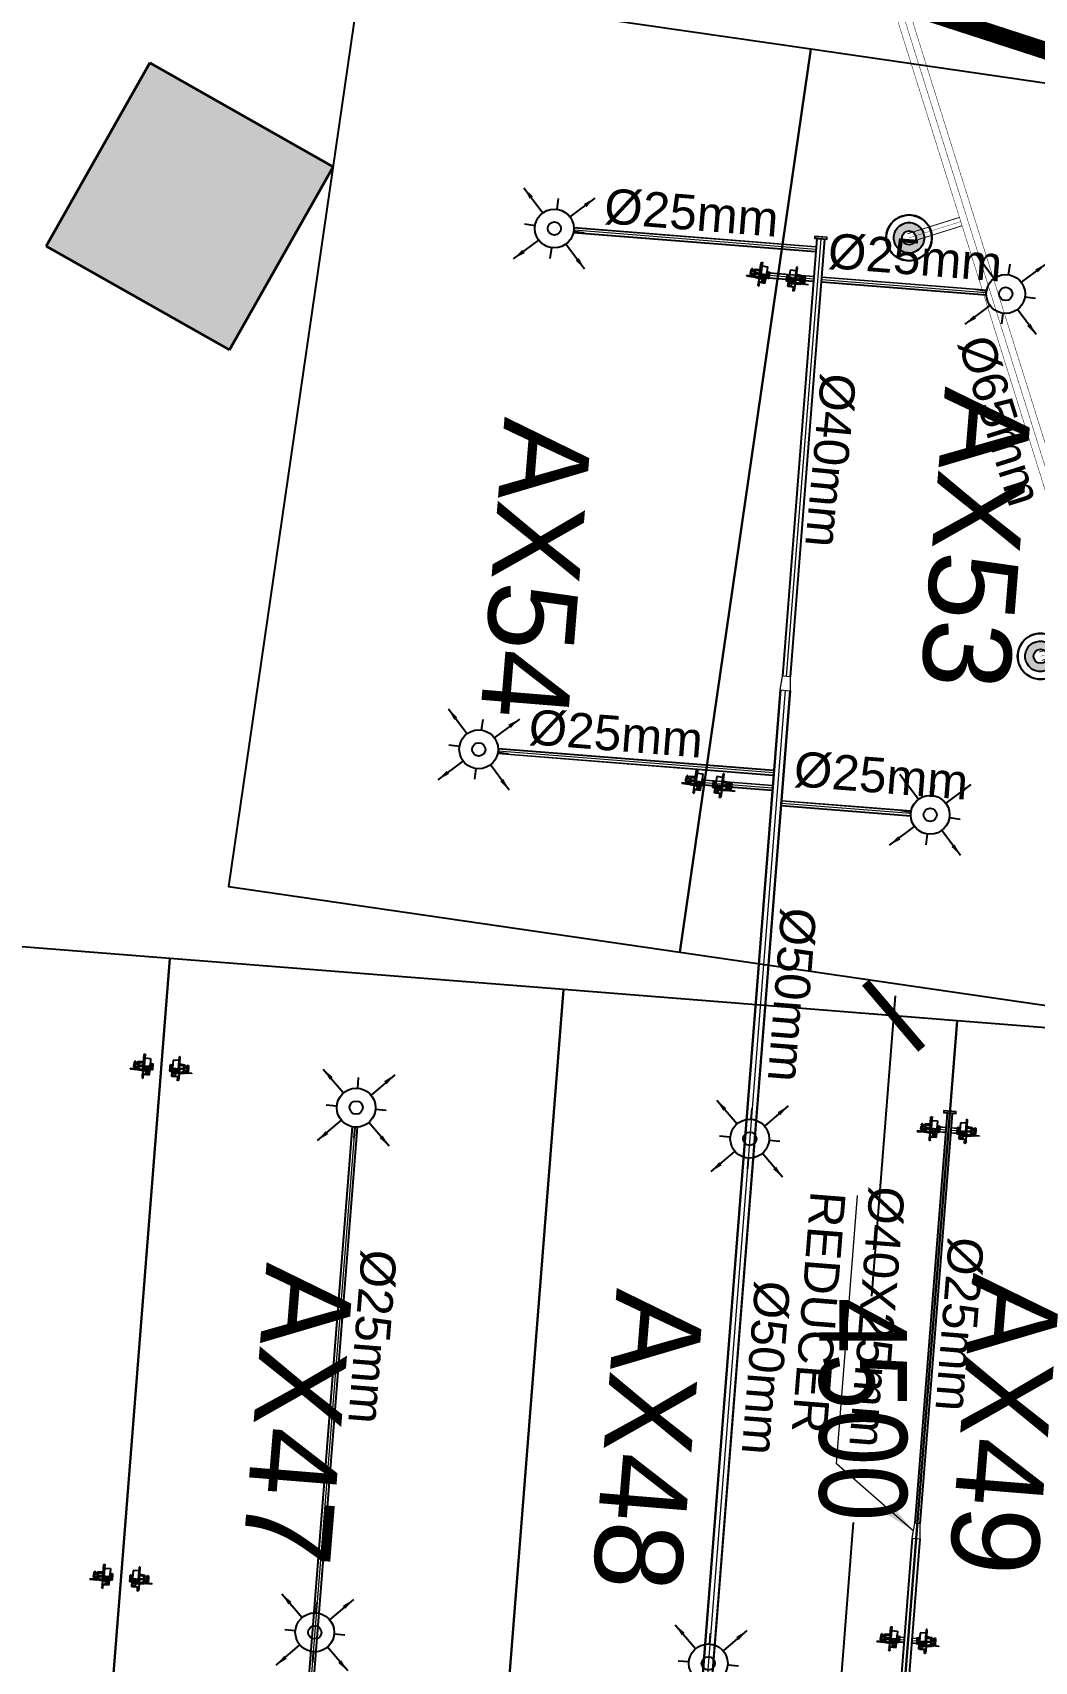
# Model space of a CAD drawing. Header units: inches. Extents: x 257070 to 799932, y -17980 to 269260.
# Drawn here: x 324354 to 330065, y 22499 to 31783 of the extents above; entities that cross this region are included whole.
import ezdxf

# ---------------------------------------------------------------- set-up
doc = ezdxf.new("R2010")
doc.units = ezdxf.units.IN
doc.header["$MEASUREMENT"] = 0
doc.header["$PDMODE"] = 99
doc.header["$PDSIZE"] = 100
for name, color, linetype in [('0-AES-F-SPRINKLER', 10, 'Continuous'), ('0-aes-ff Nozzel', 30, 'Continuous'), ('0-aes-water curtan pipe', 200, 'Continuous'), ('basement1_AP$0$A-_ROAD----_E-_-', 2, 'Continuous'), ('RETAIL', 40, 'Continuous')]:
    doc.layers.add(name, color=color, linetype=linetype)
for name, color, linetype, lineweight in [('0-AES-F-SPRINKLER PIPE', 10, 'Continuous', 15), ('0-aes-FF-Sprinkler Header', 5, 'Continuous', 0), ('07--DIM-2', 2, 'Continuous', 25), ('E--CONCRETE-4', 4, 'Continuous', 40), ('E--CONCRETE-SHADE', 253, 'Continuous', 20), ('M--TILING-2', 252, 'Continuous', 18)]:
    doc.layers.add(name, color=color, linetype=linetype, lineweight=lineweight)
doc.layers.add('C', color=7, linetype='Continuous', true_color=0xb5b5b5)
doc.layers.add('D', color=7, linetype='Continuous', true_color=0x0096c5)
doc.styles.get("Standard").update_dxf_attribs({"font": 'arial.ttf'})
doc.styles.add('TEXT style 75', font='ARIALN.TTF')
doc.dimstyles.new('75', dxfattribs={"dimscale": 1.5, "dimtxt": 200, "dimasz": 113, "dimexe": 113, "dimexo": 0, "dimgap": 25, "dimtad": 0, "dimdec": 0, "dimrnd": 5, "dimzin": 0, "dimdsep": 46, "dimtxsty": 'TEXT style 75', "dimblk": 'ARCHTICK', "dimcen": 0.09, "dimdle": 113, "dimclrd": 8, "dimclre": 8, "dimclrt": 256, "dimadec": 0, "dimazin": 0, "dimtfac": 1, "dimtdec": 0, "dimtofl": 0, "dimtmove": 1, "dimatfit": 3, "dimldrblk": 'OPEN90', "dimfxl": 0, "dimtolj": 1, "dimtzin": 0, "dimarcsym": 0})
doc.dimstyles.new('ISO-25', dxfattribs={"dimtxt": 2.5, "dimasz": 2.5, "dimexe": 1.25, "dimexo": 0.625, "dimtad": 1, "dimtxsty": 'Standard', "dimcen": 2.5, "dimadec": 0, "dimazin": 0, "dimtfac": 1, "dimtmove": 0, "dimatfit": 3, "dimfxl": 1, "dimarcsym": 0})
doc.dimstyles.new('PLUMBING', dxfattribs={"dimscale": 100, "dimtxt": 1.8, "dimasz": 1.6, "dimexe": 1, "dimexo": 1, "dimgap": 0.5, "dimtad": 2, "dimdec": 0, "dimzin": 0, "dimdsep": 46, "dimtxsty": 'Standard', "dimcen": 1, "dimdle": 1, "dimclrd": 7, "dimclre": 7, "dimclrt": 256, "dimadec": 0, "dimazin": 0, "dimtfac": 1, "dimtdec": 0, "dimtmove": 2, "dimatfit": 3, "dimfxl": 1, "dimtolj": 1, "dimtzin": 0, "dimlwd": -1, "dimlwe": -1, "dimarcsym": 0})

# ---------------------------------------------------------------- blocks, each defined once
blk = doc.blocks.new('axa parking')
at = {"layer": 'RETAIL', "color": 8}
blk.add_lwpolyline([(-98837, 1157626.5), (-96237, 1157626.5), (-96237, 1162826.5), (-98837, 1162826.5)], close=True, dxfattribs=at)
blk = doc.blocks.new('_ArchTick')
at = {"color": 0, "linetype": 'ByBlock', "const_width": 0.15}
blk.add_lwpolyline([(-0.5, -0.5), (0.5, 0.5)], dxfattribs=at)
blk = doc.blocks.new('*D356')
at = {"layer": '07--DIM-2', "color": 251, "lineweight": -2, "ltscale": 1000, "transparency": 16777216}
for p, q in [((329271.3, 26292), (329136.1, 24581.1)), ((329623.6, 26150.8), (329149.7, 26188.3)), ((328899.2, 21580.7), (329034.3, 23291.6)), ((329269.3, 21664.8), (328795.4, 21702.2))]:
    blk.add_line(p, q, dxfattribs=at)
at = {"layer": 'DEFPOINTS', "color": 0, "ltscale": 1000, "transparency": 16777216}
for p in [(329623.6, 26150.8, 0), (328908.1, 21693.3), (329269.3, 21664.8)]:
    blk.add_point(p, dxfattribs=at)
at = {"layer": '07--DIM-2', "color": 251, "lineweight": -2, "ltscale": 1000, "transparency": 16777216, "xscale": 350, "yscale": 350, "zscale": 350}
for p, rotation in [((329262.4, 26179.4), 85.48454512631999), ((328908.1, 21693.3), 265.48454512632)]:
    blk.add_blockref('_ArchTick', p, dxfattribs=dict(at, rotation=rotation))
at = {"layer": '07--DIM-2', "ltscale": 1000, "transparency": 16777216, "insert": (329085.2, 23936.3), "char_height": 500, "attachment_point": 5, "rotation": 270, "style": 'TEXT style 75'}
blk.add_mtext('\\A1;4500', dxfattribs=at)
blk = doc.blocks.new('_Open90')
at = {"color": 0, "linetype": 'ByBlock', "lineweight": -2}
for p, q in [((-0.5, 0.5), (0, 0)), ((0, 0), (-1, 0)), ((0, 0), (-0.5, -0.5))]:
    blk.add_line(p, q, dxfattribs=at)
blk = doc.blocks.new('A$C3CA070F1')
at = {"layer": '0-AES-F-SPRINKLER'}
h = blk.add_hatch(dxfattribs=at)
h.set_pattern_fill('ANSI31', color=3, scale=0.196883, angle=-34.23352, style=0)
h.set_pattern_definition([(100.766483, (49937.1607, 174049.7081), (1.474466316, 0.280375668), [])])
edge = h.paths.add_edge_path()
edge.add_line((-1.4, 85), (-1.4, 83.7))
edge.add_line((-1.4, 83.7), (-6.5, 83.9))
edge.add_ellipse((-6.5, 82.5), major_axis=(-1.42, -0.27), ratio=1, start_angle=257, end_angle=315)
edge.add_line((-7.7, 83.3), (-15.3, 72.1))
edge.add_ellipse((-11.7, 69.7), major_axis=(-4.25, -0.81), ratio=1, start_angle=-45, end_angle=45)
edge.add_line((-14.2, 66.1), (13.8, 47.1))
edge.add_line((13.8, 47.1), (13, 46))
edge.add_line((13, 46), (-14.9, 65))
edge.add_ellipse((-11.7, 69.7), major_axis=(-5.52, -1.05), ratio=1, start_angle=-45, end_angle=45, ccw=False)
edge.add_line((-16.4, 72.8), (-8.8, 84))
edge.add_ellipse((-6.5, 82.5), major_axis=(-2.69, -0.51), ratio=1, start_angle=257, end_angle=315, ccw=False)
edge.add_line((-6.4, 85.2), (-1.4, 85))
h = blk.add_hatch(dxfattribs=at)
h.set_pattern_fill('ANSI31', color=3, scale=0.196883, angle=-124.23352, style=0)
h.set_pattern_definition([(190.766483, (49937.1607, 174049.7081), (-0.280375668, 1.474466316), [])])
edge = h.paths.add_edge_path()
edge.add_line((-1.5, 53.6), (7.4, 47.6))
edge.add_line((7.4, 47.6), (8.4, 49.1))
edge.add_line((8.4, 49.1), (-0.4, 55.2))
edge.add_ellipse((-2.5, 52.1), major_axis=(-0.69, 3.63), ratio=1, start_angle=315, end_angle=405)
edge.add_line((-5.5, 54.2), (-14.4, 41.2))
edge.add_ellipse((-11.4, 39.1), major_axis=(-0.69, 3.63), ratio=1, start_angle=45, end_angle=135)
edge.add_line((-13.4, 36), (-9.3, 33.2))
edge.add_ellipse((-10.1, 32), major_axis=(-0.27, 1.42), ratio=1, start_angle=225, end_angle=315, ccw=False)
edge.add_line((-8.9, 31.2), (-9.6, 30.3))
edge.add_line((-9.6, 30.3), (-8, 29.2))
edge.add_line((-8, 29.2), (-7.4, 30.1))
edge.add_ellipse((-10.1, 32), major_axis=(-3.3, -0.63), ratio=1, start_angle=135, end_angle=225)
edge.add_line((-8.2, 34.8), (-12.4, 37.6))
edge.add_ellipse((-11.4, 39.1), major_axis=(-1.75, -0.33), ratio=1, start_angle=-45, end_angle=45, ccw=False)
edge.add_line((-12.8, 40.1), (-4, 53.1))
edge.add_ellipse((-2.5, 52.1), major_axis=(-1.75, -0.33), ratio=1, start_angle=225, end_angle=315, ccw=False)
at = {"layer": '0-AES-F-SPRINKLER', "color": 3}
for p, q in [((-98.2, 38.1), (-98.1, 38.2)), ((-98.2, 38), (-98.2, 38.1)), ((-98.2, 37.9), (-98.2, 38)), ((-98.2, 37.8), (-98.2, 37.9)), ((-98.2, 37.7), (-98.2, 37.8)), ((-98.2, 37.6), (-98.2, 37.7)), ((-98.2, 37.5), (-98.2, 37.6)), ((-98.2, 37.6), (-98.2, 37.6)), ((-98.2, 37.4), (-98.2, 37.5)), ((-98.2, 37.3), (-98.2, 37.4)), ((-98.2, 37.4), (-98.2, 37.4)), ((-98.1, 37.2), (-98.2, 37.3)), ((-98.1, 38.7), (-97.4, 43.4)), ((-98.1, 38.6), (-98.1, 38.7)), ((-98.1, 38.5), (-98.1, 38.6)), ((-98.1, 38.4), (-98.1, 38.5)), ((-98.1, 38.3), (-98.1, 38.4)), ((-98.1, 38.2), (-98.1, 38.3)), ((-98.1, 37.1), (-98.1, 37.2)), ((-98.1, 37.2), (-98.1, 37.2)), ((-98.1, 37), (-98.1, 37.1)), ((-98.1, 37.1), (-98.1, 37.1)), ((-98, 36.9), (-98.1, 37)), ((-98.1, 37), (-98.1, 37)), ((-98.1, 37), (-98.1, 37)), ((-97.9, 36.8), (-98, 36.9)), ((-98, 36.9), (-98, 36.9)), ((-98, 36.9), (-98, 36.9)), ((-98, 36.9), (-98, 36.9)), ((-98, 36.9), (-98, 36.9)), ((-97.8, 36.9), (-97.9, 36.9)), ((-97.9, 36.9), (-97.9, 36.9)), ((-97.9, 36.9), (-97.9, 36.8)), ((-95.6, 36.5), (-97.9, 36.8)), ((-97.9, 36.8), (-97.9, 36.8)), ((-97.7, 36.9), (-97.8, 36.9)), ((-97.8, 36.9), (-97.8, 36.9)), ((-97.8, 36.9), (-97.8, 36.9)), ((-97.6, 37), (-97.7, 37)), ((-97.7, 37), (-97.7, 37)), ((-97.7, 37), (-97.7, 36.9)), ((-97.5, 37.2), (-97.6, 37.1)), ((-97.6, 37.1), (-97.6, 37.1)), ((-97.6, 37.1), (-97.6, 37)), ((-97.4, 37.3), (-97.5, 37.3)), ((-97.5, 37.3), (-97.5, 37.2)), ((-97.3, 37.5), (-97.4, 37.5)), ((-97.4, 37.5), (-97.4, 37.4)), ((-97.4, 37.4), (-97.4, 37.3)), ((-97.2, 37.7), (-97.3, 37.6)), ((-97.3, 37.6), (-97.3, 37.5)), ((-97.1, 37.9), (-97.2, 37.9)), ((-97.2, 37.9), (-97.2, 37.8)), ((-97.2, 37.8), (-97.2, 37.7)), ((-97, 38.1), (-97.1, 38)), ((-97.1, 38), (-97.1, 37.9)), ((-97, 44.5), (-78.9, 71.2)), ((-96.9, 38.5), (-97, 38.3)), ((-97, 38.3), (-97, 38.2)), ((-97, 38.2), (-97, 38.1)), ((-96.8, 38.8), (-96.9, 38.7)), ((-96.9, 38.7), (-96.9, 38.6)), ((-96.9, 38.6), (-96.9, 38.5)), ((-96.7, 39), (-96.8, 38.9)), ((-96.8, 38.9), (-96.8, 38.8)), ((-96.6, 39.4), (-96.7, 39.3)), ((-96.7, 39.3), (-96.7, 39.1)), ((-96.7, 39.1), (-96.7, 39)), ((-96.5, 39.8), (-96.6, 39.6)), ((-96.6, 39.6), (-96.6, 39.5)), ((-96.6, 39.5), (-96.6, 39.4)), ((-96.4, 40.1), (-96.5, 40)), ((-96.5, 40), (-96.5, 39.9)), ((-96.5, 39.9), (-96.5, 39.8)), ((-96.3, 40.5), (-96.4, 40.4)), ((-96.4, 40.4), (-96.4, 40.3)), ((-96.4, 40.3), (-96.4, 40.1)), ((-96.2, 41), (-96.3, 40.9)), ((-96.3, 40.9), (-96.3, 40.8)), ((-96.3, 40.8), (-96.3, 40.6)), ((-96.3, 40.6), (-96.3, 40.5)), ((-96.1, 41.5), (-96.2, 41.4)), ((-96.2, 41.4), (-96.2, 41.3)), ((-96.2, 41.3), (-96.2, 41.1)), ((-96.2, 41.1), (-96.2, 41)), ((-95.5, 46.3), (-96.1, 41.7)), ((-96.1, 41.7), (-96.1, 41.6)), ((-96.1, 41.6), (-96.1, 41.5)), ((-95.5, 36.5), (-95.6, 36.5)), ((-95.6, 36.5), (-95.6, 36.5)), ((-95.6, 36.5), (-95.6, 36.5)), ((-95.4, 36.6), (-95.5, 36.6)), ((-95.5, 36.6), (-95.5, 36.6)), ((-95.5, 36.6), (-95.5, 36.5)), ((-95.3, 36.7), (-95.4, 36.6)), ((-95.4, 36.6), (-95.4, 36.6)), ((-95.4, 36.6), (-95.4, 36.6)), ((-95.2, 36.8), (-95.3, 36.8)), ((-95.3, 36.8), (-95.3, 36.7)), ((-95.3, 36.7), (-95.3, 36.7)), ((-95.1, 37), (-95.2, 36.9)), ((-95.2, 36.9), (-95.2, 36.9)), ((-95.2, 36.9), (-95.2, 36.8)), ((-95, 37.1), (-95.1, 37.1)), ((-95.1, 37.1), (-95.1, 37)), ((-94.9, 37.4), (-95, 37.3)), ((-95, 37.3), (-95, 37.2)), ((-95, 37.2), (-95, 37.1)), ((-94.8, 37.5), (-94.9, 37.4)), ((-94.9, 37.4), (-94.9, 37.4)), ((-94.7, 37.8), (-94.8, 37.7)), ((-94.8, 37.7), (-94.8, 37.6)), ((-94.8, 37.6), (-94.8, 37.5)), ((-94.6, 38), (-94.7, 37.9)), ((-94.7, 37.9), (-94.7, 37.8)), ((-94.5, 38.4), (-94.6, 38.2)), ((-94.6, 38.2), (-94.6, 38.1)), ((-94.6, 38.1), (-94.6, 38)), ((-94.4, 38.7), (-94.5, 38.6)), ((-94.5, 38.6), (-94.5, 38.5)), ((-94.5, 38.5), (-94.5, 38.4)), ((-93.8, 43.4), (-94.4, 47.9)), ((-94.3, 38.9), (-94.4, 38.8)), ((-94.4, 38.8), (-94.4, 38.7)), ((-94.2, 39.3), (-94.3, 39.2)), ((-94.3, 39.2), (-94.3, 39.1)), ((-94.3, 39.1), (-94.3, 38.9)), ((-94.1, 39.7), (-94.2, 39.6)), ((-94.2, 39.6), (-94.2, 39.4)), ((-94.2, 39.4), (-94.2, 39.3)), ((-94, 40.1), (-94.1, 39.9)), ((-94.1, 39.9), (-94.1, 39.8)), ((-94.1, 39.8), (-94.1, 39.7)), ((-94, 87.9), (-92.6, 89.9)), ((-71.7, 72.7), (-94, 87.9)), ((-93.9, 40.6), (-94, 40.4)), ((-94, 40.4), (-94, 40.3)), ((-94, 40.3), (-94, 40.2)), ((-94, 40.2), (-94, 40.1)), ((-93.8, 41.1), (-93.9, 40.9)), ((-93.9, 40.9), (-93.9, 40.8)), ((-93.9, 40.8), (-93.9, 40.7)), ((-93.9, 40.7), (-93.9, 40.6)), ((-93.8, 43.3), (-93.8, 43.4)), ((-93.8, 43.2), (-93.8, 43.3)), ((-93.7, 43.1), (-93.8, 43.2)), ((-93.8, 43.2), (-93.8, 43.2)), ((-93.6, 42.7), (-93.8, 41.4)), ((-93.8, 41.4), (-93.8, 41.3)), ((-93.8, 41.3), (-93.8, 41.2)), ((-93.8, 41.2), (-93.8, 41.1)), ((-93.7, 43), (-93.7, 43.1)), ((-93.7, 42.9), (-93.7, 43)), ((-93.7, 42.8), (-93.7, 42.9)), ((-93.7, 42.9), (-93.7, 42.9)), ((-93.6, 42.8), (-93.7, 42.8)), ((-93.6, 42.7), (-93.6, 42.8)), ((-93.6, 42.6), (-93.6, 42.7)), ((-93.6, 42.7), (-93.6, 42.7)), ((-93.6, 42.7), (-93.6, 42.7)), ((-93.5, 42.6), (-93.6, 42.6)), ((-93.5, 42.5), (-93.5, 42.6)), ((-93.5, 42.6), (-93.5, 42.6)), ((-93.5, 42.6), (-93.5, 42.6)), ((-93.4, 42.5), (-93.5, 42.5)), ((-91.1, 42.1), (-93.4, 42.5)), ((-93.4, 42.5), (-93.4, 42.5)), ((-93.3, 42.5), (-93.4, 42.5)), ((-93.4, 42.5), (-93.4, 42.5)), ((-92.9, 46.5), (-93.3, 49.4)), ((-93.2, 42.5), (-93.3, 42.5)), ((-93.3, 42.5), (-93.3, 42.5)), ((-93.3, 42.5), (-93.3, 42.5)), ((-93.1, 42.6), (-93.2, 42.6)), ((-93.2, 42.6), (-93.2, 42.6)), ((-93.2, 42.6), (-93.2, 42.5)), ((-93, 42.7), (-93.1, 42.7)), ((-93.1, 42.7), (-93.1, 42.6)), ((-93.1, 42.6), (-93.1, 42.6)), ((-92.9, 42.8), (-93, 42.8)), ((-93, 42.8), (-93, 42.7)), ((-92.9, 46.4), (-92.9, 46.5)), ((-92.9, 46.3), (-92.9, 46.4)), ((-92.9, 46.4), (-92.9, 46.4)), ((-92.9, 46.2), (-92.9, 46.3)), ((-92.9, 46.3), (-92.9, 46.3)), ((-92.8, 46.2), (-92.9, 46.2)), ((-92.8, 43), (-92.9, 42.9)), ((-92.9, 42.9), (-92.9, 42.9)), ((-92.9, 42.9), (-92.9, 42.8)), ((-92.8, 46.1), (-92.8, 46.2)), ((-92.8, 46.2), (-92.8, 46.2)), ((-92.7, 46.1), (-92.8, 46.1)), ((-92.8, 46.1), (-92.8, 46.1)), ((-92.8, 46.1), (-92.8, 46.1)), ((-92.8, 46.1), (-92.8, 46.1)), ((-92.7, 43.1), (-92.8, 43.1)), ((-92.8, 43.1), (-92.8, 43)), ((-90.6, 47), (-92.7, 43.2)), ((-92.6, 46.1), (-92.7, 46.1)), ((-92.7, 46.1), (-92.7, 46.1)), ((-92.7, 46.1), (-92.7, 46.1)), ((-92.7, 46.1), (-92.7, 46.1)), ((-92.7, 43.2), (-92.7, 43.1)), ((-92.6, 89.9), (-59.3, 67.2)), ((-92.5, 46.1), (-92.6, 46.1)), ((-92.6, 46.1), (-92.6, 46.1)), ((-92.6, 46.1), (-92.6, 46.1)), ((-92.6, 46.1), (-92.6, 46.1)), ((-92.4, 46.3), (-92.5, 46.2)), ((-92.5, 46.2), (-92.5, 46.2)), ((-92.5, 46.2), (-92.5, 46.1)), ((-92.3, 46.4), (-92.4, 46.4)), ((-92.4, 46.4), (-92.4, 46.3)), ((-92.4, 46.3), (-92.4, 46.3)), ((-90.3, 50.1), (-92.3, 46.4)), ((-84.5, 65.7), (-92.1, 54.5)), ((-91, 42.1), (-91.1, 42.1)), ((-91.1, 42.1), (-91.1, 42.1)), ((-90.9, 42.1), (-91, 42.1)), ((-91, 42.1), (-91, 42.1)), ((-91, 42.1), (-91, 42.1)), ((-90.8, 42.1), (-90.9, 42.1)), ((-90.9, 42.1), (-90.9, 42.1)), ((-90.7, 42.2), (-90.8, 42.2)), ((-90.8, 42.2), (-90.8, 42.2)), ((-90.8, 42.2), (-90.8, 42.1)), ((-90.6, 42.4), (-90.7, 42.3)), ((-90.7, 42.3), (-90.7, 42.3)), ((-90.7, 42.3), (-90.7, 42.2)), ((-90.4, 46.9), (-90.6, 47)), ((-90.5, 42.5), (-90.6, 42.4)), ((-90.6, 42.4), (-90.6, 42.4)), ((-90.4, 42.7), (-90.5, 42.6)), ((-90.5, 42.6), (-90.5, 42.6)), ((-90.5, 42.6), (-90.5, 42.5)), ((-90.4, 46.9), (-88.3, 46.5)), ((-88.3, 46.5), (-90.4, 42.8)), ((-90.4, 42.8), (-90.4, 42.7)), ((-90.3, 50.2), (-90.3, 50.2)), ((-89.4, 54.1), (-90.1, 50.9)), ((-87.9, 57.4), (-89.5, 49.2)), ((-89.4, 55.1), (-89.4, 55.1)), ((-88.1, 46.5), (-88.3, 46.5)), ((-87.2, 59), (-87.3, 58.9)), ((-87.2, 59), (-86.9, 59.4)), ((-85.5, 57), (-87.2, 48.7)), ((-87.1, 49.1), (-83.1, 28.1)), ((-85.2, 57.7), (-85.3, 57.6)), ((-76.5, 43.5), (-84.7, 49.1)), ((-83.1, 28.1), (-59.8, 9)), ((-76.9, 69.9), (-81.9, 62.5)), ((-79.8, 65.6), (-81.8, 67)), ((-45.1, 30.7), (-81.4, -22.7)), ((-78, 63), (-80.3, 64.8)), ((-57.1, 13), (-79.2, 28)), ((-71.2, 26.1), (-79, 31.5)), ((-78.9, 71.2), (-76.9, 69.9)), ((-78.4, -29.4), (-39.9, 27.2)), ((-70, 64.5), (-78, 63)), ((-68.6, 55.2), (-74.6, 59.3)), ((-66.2, 53.6), (-74.2, 41.9)), ((-74.2, 41.9), (-71.2, 26.1)), ((-72.8, 43.9), (-70.8, 42.5)), ((-69.3, 47.2), (-71.9, 43.3)), ((-71.2, 26.1), (-55.4, 15.4)), ((-70.8, 42.5), (-69.6, 43.1)), ((-69.6, 43.1), (-65.6, 49)), ((-65.5, 50.3), (-67.6, 51.7)), ((-61.8, 66), (-67.1, 65)), ((-60.6, 65.2), (-66.8, 69.4)), ((-50.4, 56.6), (-66.2, 53.6)), ((-65.6, 49), (-65.5, 50.3)), ((-46.7, 28.3), (-63.5, 39.8)), ((-59.3, 67.2), (-60.6, 65.2)), ((-60.3, 44.4), (-42.5, 32.3)), ((-56.6, 67), (-59.8, 66.4)), ((-50.4, 56.6), (-58.3, 62)), ((-18.5, 45.8), (-56.6, 67)), ((-16.9, 37.4), (-55.1, 63.4)), ((-28.6, 41.7), (-50.4, 56.6)), ((-12.5, 8.5), (-45.1, 30.7)), ((-36, 41.9), (-44.1, 30)), ((-43.5, 33), (-34.7, 45.9)), ((-38.8, -30.1), (-12.5, 8.5)), ((-36.6, 24.9), (-27.8, 37.8)), ((-35.2, 41.4), (-36, 41.9)), ((-31.7, 32.1), (-35.3, 38.9)), ((-30.3, 52.3), (-16.4, 72.8)), ((-29, 19.7), (-17.4, 36.7)), ((-20.7, 31.9), (-28.3, 37.1)), ((-27.8, 37.8), (-26.1, 40.3)), ((-23.3, 15.8), (-12.3, 33.3)), ((-1.1, 25.8), (-22.9, -9.3)), ((-22, 15), (-12.4, 30.5)), ((-9.5, 31.8), (-20.6, 14)), ((1.6, 23.7), (-20, -11.1)), ((-19.9, -8), (-1.3, 22.5)), ((-19.1, 13), (-9.6, 28.5)), ((-16.9, 37.4), (-18.5, 45.8)), ((-6.7, 29.8), (-17.7, 12.1)), ((-17.4, 36.7), (-16.9, 37.4)), ((4.4, 21.7), (-17.1, -13)), ((-17, -9.8), (1.5, 20.5)), ((-16.4, 72.8), (-8.8, 84)), ((-16.3, 11.1), (-6.9, 26.5)), ((-7.7, 83.3), (-15.3, 72.1)), ((13, 46), (-14.9, 65)), ((-3.9, 27.8), (-14.9, 10.1)), ((-5.5, 54.2), (-14.4, 41.2)), ((-14.2, 66.1), (13.8, 47.1)), ((-14.2, -14.8), (7.2, 19.7)), ((-14.2, -11.6), (4.3, 18.4)), ((-12.3, 33.3), (-13.8, 32.5)), ((-1.4, 83.7), (-13.6, 65.8)), ((-13.5, 9.2), (-4.1, 24.5)), ((-13.4, 36), (-9.3, 33.2)), ((-12.8, 40.1), (-4, 53.1)), ((-2.4, 33.9), (-12.4, 40.7)), ((-8.2, 34.8), (-12.4, 37.6)), ((-12.4, 30.5), (-12.3, 33.3)), ((-9.5, 31.8), (-12.4, 30.5)), ((7, 16.4), (-11.3, -13.5)), ((8.8, 17.2), (-10.3, -14)), ((-9.6, 28.5), (-9.5, 31.8)), ((-8.9, 31.2), (-9.6, 30.3)), ((-9.6, 30.3), (-8, 29.2)), ((-6.7, 29.8), (-9.6, 28.5)), ((-8.7, -12.8), (8.7, 12.8)), ((-8, 29.2), (-7.4, 30.1)), ((-6.9, 26.5), (-6.7, 29.8)), ((-3.9, 27.8), (-6.9, 26.5)), ((8.4, 49.1), (-6.8, 26.7)), ((-1.4, 83.7), (-6.5, 83.9)), ((-6.4, 85.2), (-1.4, 85)), ((5, 44.1), (-5.3, 51.1)), ((-4.1, 24.5), (-3.9, 27.8)), ((-1.1, 25.8), (-4.1, 24.5)), ((-1.5, 53.6), (7.4, 47.6)), ((-1.4, 85), (-1.4, 83.7)), ((-1.3, 22.5), (-1.1, 25.8)), ((1.6, 23.7), (-1.3, 22.5)), ((13, 46), (-1.2, 25.2)), ((8.4, 49.1), (-0.4, 55.2)), ((1.5, 20.5), (1.6, 23.7)), ((4.4, 21.7), (1.5, 20.5)), ((4.3, 18.4), (4.4, 21.7)), ((7.2, 19.7), (4.3, 18.4)), ((7, 16.4), (7.2, 19.7)), ((8.8, 17.2), (7, 16.4)), ((7.4, 47.6), (8.4, 49.1)), ((9.2, 15), (8.8, 17.2)), ((13.8, 47.1), (13, 46)), ((-81.6, -25.3), (-79.6, -29.9)), ((-79.6, -29.9), (-78.4, -29.4)), ((-66.2, -11.4), (-38.8, -30.1)), ((-22.9, -6.7), (-22.9, -9.3)), ((-22.9, -9.3), (-19.9, -8)), ((-19.9, -8), (-20, -11.1)), ((-20, -11.1), (-17, -9.8)), ((-17, -9.8), (-17.1, -13)), ((-17.1, -13), (-14.2, -11.6)), ((-14.2, -11.6), (-14.2, -14.8)), ((-14.2, -14.8), (-11.3, -13.5)), ((-11.3, -13.5), (-11.3, -14.2)), ((-11.3, -14.2), (-10.6, -14))]:
    blk.add_line(p, q, dxfattribs=at)
for centre, major_axis, start_param, end_param in [((-94.7, 43.1), (-2.74, -0.52), -0.560204, -0.324923), ((-95.2, 43.3), (-0.41, 2.13), 0.784914, 1.034983), ((-92.8, 45.9), (-0.51, 2.68), 0.787914, 1.247507), ((-92.6, 47.9), (-1.75, -0.33), -0.775969, -0.160442), ((-91.5, 49.5), (-0.33, 1.74), 0.791774, 1.412986), ((-90.8, 53.6), (-0.29, 1.52), 0.785398, 2.356194), ((-95.3, 50.1), (-5.72, -1.09), 2.374727, 2.798549), ((-93.2, 51.4), (-3.09, -0.59), 2.526084, 2.789089), ((-89, 55.4), (-0.103, 0.54), 0.916881, 1.969618), ((-91.1, 54.7), (-0.33, 1.74), 4.197625, 4.773282), ((-92.9, 49.6), (-5.72, -1.09), 2.377207, 2.798549), ((-84.1, 56.7), (-3.79, -0.72), -0.784768, -0.363877), ((-80.2, 54.3), (-1.57, 8.26), 0.010205, 0.785398), ((-83.7, 56.5), (-0.35, 1.85), 0.785501, 1.132999), ((-80.2, 54.3), (-5.9, -1.12), 4.155645, 5.497787), ((-83.2, 64.8), (-1.52, -0.29), 3.926991, 5.497787), ((-80.2, 54.3), (-8.26, -1.57), 4.155621, 4.722594), ((-75, 67.7), (-8.26, -1.57), 1.014052, 3.151797), ((-75.2, 63.2), (-2.79, -0.53), -0.113999, 0.093951), ((-75, 67.7), (-1.12, 5.9), 2.584882, 5.497787), ((-74.9, 45.8), (-0.53, 2.79), 2.356194, 3.926991), ((-75, 67.7), (-1.57, 8.26), 4.722594, 5.497787), ((-64.7, 44.1), (-3.72, -0.71), -0.403281, 1.321745), ((-70.2, 52.9), (-2.79, -0.53), 2.356194, 3.926991), ((-64.7, 44.1), (-0.71, 3.72), 4.96144, 6.686466), ((-65.2, 37.3), (-0.56, 2.96), 5.497794, 6.034125), ((-58.6, 46.9), (-2.96, -0.56), 0.24906, 0.785391), ((-59.9, 59.6), (-2.83, -0.54), 3.926991, 4.712389), ((-33.2, 40), (-0.45, 2.36), 0.803442, 1.867502), ((-30.1, 39.4), (-2.79, -0.53), 2.356194, 3.926991), ((-23.8, 38.7), (-0.53, 2.79), 5.497787, 7.068583), ((-15, 35.1), (-0.54, 2.83), 0.785398, 3.403392), ((-11.7, 69.7), (-5.52, -1.05), -0.785398, 0.785398), ((-11.7, 69.7), (-4.25, -0.81), -0.785398, 0.785398), ((-11.4, 39.1), (-0.69, 3.63), 0.785398, 2.356194), ((-11.4, 39.1), (-1.75, -0.33), -0.785398, 0.785398), ((-10.1, 32), (-0.27, 1.42), 3.926991, 5.497787), ((-6.5, 82.5), (-2.69, -0.51), 4.485496, 5.497787), ((-10.1, 32), (-3.3, -0.63), 2.356194, 3.926991), ((-6.5, 82.5), (-1.42, -0.27), 4.485496, 5.497787), ((-2.5, 52.1), (-0.69, 3.63), 5.497787, 7.068583), ((-2.5, 52.1), (-1.75, -0.33), 3.926991, 5.497787), ((6.3, 14.4), (-0.54, 2.83), 3.926991, 4.712389), ((-79.1, -24.2), (-0.51, 2.69), 0.785398, 1.797689), ((-11.1, -11.2), (-2.83, -0.54), 1.570796, 2.356194)]:
    blk.add_ellipse(centre, major_axis=major_axis, ratio=1, start_param=start_param, end_param=end_param, dxfattribs=at)
at = {"layer": '0-AES-F-SPRINKLER', "color": 3, "extrusion": (0, 0, -1)}
for centre, major_axis, start_param, end_param in [((-86.3, 46.7), (-0.53, 2.79), -0.113999, 0.785398), ((-77.4, 33.9), (-0.54, 2.83), 3.926991, 4.712389)]:
    blk.add_ellipse(centre, major_axis=major_axis, ratio=1, start_param=start_param, end_param=end_param, dxfattribs=at)
blk = doc.blocks.new('*U737')
at = {"layer": '0-AES-F-SPRINKLER PIPE', "color": 200, "lineweight": 30, "const_width": 2.67}
for points in [[(-1770300, 103198.7), (-1770300, 47081.1)], [(-1770220, 103198.7), (-1770220, 47081.1)]]:
    blk.add_lwpolyline(points, dxfattribs=at)
at = {"layer": '0-AES-F-SPRINKLER PIPE', "color": 252, "lineweight": 30, "const_width": 2.67}
blk.add_lwpolyline([(-1770260, 103198.7), (-1770260, 47081.1)], dxfattribs=at)
blk = doc.blocks.new('*U701')
at = {"layer": '0-aes-FF-Sprinkler Header', "color": 1, "const_width": 5}
for points in [[(12087231.5, -3664418.6), (12087540.8, -3664418.6)], [(12087231.5, -3664468.6), (12087540.8, -3664468.6)]]:
    blk.add_lwpolyline(points, dxfattribs=at)
at = {"layer": '0-aes-FF-Sprinkler Header', "color": 8, "const_width": 2}
blk.add_lwpolyline([(12087231.5, -3664443.6), (12087540.8, -3664443.6)], dxfattribs=at)
blk = doc.blocks.new('Nozzel')
at = {"transparency": 33554585}
h = blk.add_hatch(color=30, dxfattribs=at)
h.dxf.hatch_style = 1
edge = h.paths.add_edge_path()
edge.add_ellipse((-1664094.5, 224268.9), major_axis=(0.9, 87), ratio=1, start_angle=0, end_angle=360)
edge = h.paths.add_edge_path(flags=16)
edge.add_arc((-1664094.5, 224268.9), 40, 0, 360)
blk.add_circle((-1664094.5, 224268.9), 40)
at = {"layer": '0-AES-F-SPRINKLER', "color": 13}
blk.add_circle((-1664094.5, 224268.9), 130.6, dxfattribs=at)
for major_axis, start_param, end_param in [((0.6, 130.5), 1.575618, 7.858803), ((0.9, 87), 1.580914353715009, 7.864099660894595)]:
    blk.add_ellipse((-1664094.5, 224268.9), major_axis=major_axis, ratio=1, start_param=start_param, end_param=end_param, dxfattribs=at)
at = {"layer": '0-AES-F-SPRINKLER PIPE', "lineweight": 30, "rotation": 180}
blk.add_blockref('*U701', (10423137, -3440174.7), dxfattribs=at)
blk = doc.blocks.new('*U603')
at = {"layer": '0-AES-F-SPRINKLER'}
for p, q in [((171672.4, 56809.4), (171672.4, 56870.6)), ((171561.6, 56698.5), (171500.3, 56698.5)), ((171783.3, 56698.5), (171844.5, 56698.5)), ((171672.4, 56587.7), (171672.4, 56526.4))]:
    blk.add_line(p, q, dxfattribs=at)
for radius in [110.8, 37.8]:
    blk.add_circle((171672.4, 56698.5), radius, dxfattribs=at)
at = {"layer": '0-AES-F-SPRINKLER PIPE'}
for points, override in [([(171467.9, 56903), (171594, 56776.9)], {"dimasz": 70, "dimtad": 0, "dimfxl": 13, "dimarcsym": 1}), ([(171876.9, 56903), (171750.8, 56776.9)], {"dimasz": 70, "dimtad": 0, "dimfxl": 13, "dimarcsym": 1}), ([(171467.9, 56494), (171594, 56620.1)], {"dimasz": 70, "dimtad": 0, "dimfxl": 13, "dimarcsym": 1}), ([(171876.9, 56494), (171750.8, 56620.1)], {"dimasz": 70, "dimgap": 0.625, "dimtad": 0, "dimfxl": 13, "dimarcsym": 1})]:
    blk.add_leader(points, dimstyle='ISO-25', override=override, dxfattribs=at)

msp = doc.modelspace()

# ---------------------------------------------------------------- hatches: boundary and pattern name
at = {"layer": 'E--CONCRETE-SHADE', "ltscale": 3.5}
h = msp.add_hatch(color=8, dxfattribs=at)
h.dxf.hatch_style = 1
h.paths.add_polyline_path([(326067.3, 31018.5), (325023, 31609.6), (324431.9, 30565.2), (325476.3, 29974.2)])

# ---------------------------------------------------------------- linework, layer by layer
at = {"layer": '0-AES-F-SPRINKLER', "color": 7, "const_width": 100}
msp.add_lwpolyline([(321947.7, 64154.5), (320194.8, 69380), (306624.2, 64255), (277183.8, 53136.7), (275607, 28195.2), (286480.9, 13609.8), (286969.4, 13130.9), (314703.6, 41422), (322260.6, 34233.9), (333044, 30733.9), (338666.9, 32692.4), (340694.2, 37298.5), (338918.2, 41957.2), (336792.7, 47939.3), (330607.7, 67045.1)], close=True, dxfattribs=at)
at = {"layer": '0-AES-F-SPRINKLER', "color": 7, "const_width": 100, "elevation": 0}
msp.add_lwpolyline([(314747.9, 41385.7), (291263.5, 17511.2), (286969.4, 13130.9), (300396.1, 2861.1), (315324.3, 1588.2), (342936.4, 958.3), (343530, 11881.2), (333044, 30733.9), (322260.6, 34233.9), (320141.6, 36257.7)], close=True, dxfattribs=at)
at = {"layer": '0-AES-F-SPRINKLER PIPE', "ltscale": 1000, "elevation": 0}
for points in [[(327436.4, 30642.3), (328817.1, 30533.3)], [(327437, 30645.3), (328817.4, 30536.3)], [(327438.7, 30657.7), (328818.4, 30548.7)], [(327438.8, 30673.2), (328819.6, 30564.2)], [(327439, 30670.2), (328819.3, 30561.2)], [(328823.1, 30608.9), (328626.1, 28114.2)], [(328827.1, 30608.6), (328630.1, 28113.8)], [(328847, 30607.1), (328650, 28112.3)], [(328867, 30605.5), (328669.9, 28110.7)], [(328871, 30605.2), (328673.9, 28110.4)], [(328550.3, 30384), (328803.8, 30364)], [(328550.7, 30387), (328804, 30367)], [(328552.5, 30399.4), (328805, 30379.4)], [(328554.3, 30411.8), (328806, 30391.9)], [(328554.8, 30414.8), (328806.2, 30394.9)], [(328851.6, 30360.4), (329790.6, 30286.2)], [(328851.9, 30363.4), (329790.5, 30289.3)], [(328852.8, 30375.8), (329790.7, 30301.8)], [(328853.8, 30388.3), (329792.4, 30314.2)], [(328854.1, 30391.3), (329793.1, 30317.1)], [(328613.9, 28036.7), (327809.9, 17855.7)], [(328618.9, 28036.3), (327814.9, 17855.3)], [(328643.9, 28034.3), (327839.8, 17853.3)], [(328668.8, 28032.4), (327864.8, 17851.3)], [(328673.8, 28032), (327869.7, 17850.9)], [(327005.6, 27673.4), (328575.5, 27549.4)], [(327006.2, 27676.4), (328575.7, 27552.4)], [(327007.9, 27688.8), (328576.7, 27564.9)], [(327008, 27704.3), (328577.9, 27580.3)], [(327008.2, 27701.3), (328577.7, 27577.4)], [(328181.4, 27493.5), (328568.6, 27462.9)], [(328181.8, 27496.4), (328568.9, 27465.9)], [(328183.6, 27508.8), (328569.9, 27478.3)], [(328185.4, 27521.2), (328570.8, 27490.8)], [(328185.9, 27524.2), (328571.1, 27493.8)], [(328623.1, 27391), (329359.9, 27332.9)], [(328624.1, 27403.5), (329361.6, 27345.3)], [(328624.4, 27406.5), (329362.2, 27348.2)], [(328621.9, 27375.6), (329359.8, 27317.3)], [(328622.2, 27378.6), (329359.6, 27320.3)], [(329566.5, 25624.4), (329381.9, 23286.5)], [(329569.5, 25624.1), (329384.8, 23286.2)], [(329581.9, 25623.1), (329397.3, 23285.2)], [(326174.9, 25547.4), (325779.4, 20539.9)], [(326177.9, 25546.7), (325782.4, 20539.7)], [(326190.3, 25545), (325794.9, 20538.7)], [(326202.8, 25544.8), (325807.4, 20537.7)], [(326205.8, 25544.9), (325810.3, 20537.5)], [(329594.4, 25622.2), (329409.8, 23284.2)], [(329597.4, 25621.9), (329412.8, 23284)], [(329524.6, 25532.2), (329559, 25529.5)], [(329525.6, 25544.7), (329560, 25542)], [(329525.8, 25547.7), (329560.2, 25545)], [(329590.9, 25539.5), (329625.3, 25536.8)], [(329591.1, 25542.5), (329625.5, 25539.8)], [(329523.4, 25516.8), (329557.8, 25514)], [(329523.6, 25519.8), (329558, 25517)], [(329588.7, 25511.6), (329623.1, 25508.9)], [(329588.9, 25514.6), (329623.3, 25511.9)], [(329589.9, 25527.1), (329624.3, 25524.3)], [(329366.6, 23201.8), (328936.5, 17754.7)], [(329370.6, 23201.5), (328940.5, 17754.4)], [(329390.6, 23199.9), (328960.4, 17752.8)], [(329410.5, 23198.4), (328980.3, 17751.2)], [(329414.5, 23198.1), (328984.3, 17750.9)], [(329293.7, 22609), (329319.7, 22606.9)], [(329294, 22612), (329319.9, 22609.9)], [(329295, 22624.4), (329320.9, 22622.4)], [(329296, 22636.9), (329321.9, 22634.9)], [(329296.2, 22639.9), (329322.1, 22637.9)], [(329367.5, 22603.2), (329393.4, 22601.1)], [(329367.8, 22606.2), (329393.7, 22604.1)], [(329368.7, 22618.6), (329394.7, 22616.6)], [(329369.7, 22631.1), (329395.6, 22629)], [(329370, 22634.1), (329395.9, 22632)]]:
    msp.add_lwpolyline(points, dxfattribs=at)
for points in [[(328884.1, 30616.9), (328812, 30622.6), (328811, 30609.9), (328883.1, 30604.2)], [(328880.8, 30614.1), (328814.8, 30619.4), (328814.2, 30612.7), (328880.3, 30607.5)], [(328673.9, 28110.4), (328626.1, 28114.2), (328613.9, 28036.7), (328673.8, 28032)], [(329619, 25633), (329546.9, 25638.7), (329545.9, 25626), (329618, 25620.3)], [(329615.7, 25630.2), (329549.7, 25635.4), (329549.1, 25628.8), (329615.2, 25623.6)], [(329412.8, 23284), (329381.9, 23286.5), (329366.6, 23201.8), (329414.5, 23198.1)]]:
    msp.add_lwpolyline(points, close=True, dxfattribs=at)
at = {"layer": 'basement1_AP$0$A-_ROAD----_E-_-', "color": 8}
msp.add_arc((328722.2, 44389.3, 0), 23054.8, 248.0076, 278.33633, dxfattribs=at)
at = {"layer": 'E--CONCRETE-4', "color": 8, "ltscale": 10}
for p, q in [((325023, 31609.6, 0), (324431.9, 30565.2, 0)), ((326067.3, 31018.5, 0), (325023, 31609.6, 0)), ((325476.3, 29974.2, 0), (326067.3, 31018.5, 0)), ((324431.9, 30565.2, 0), (325476.3, 29974.2, 0))]:
    msp.add_line(p, q, dxfattribs=at)
at = {"layer": 'RETAIL', "color": 8, "elevation": 0}
for points in [[(322540.3, 22196.2), (324783.3, 22019.1), (325137.6, 26505.1), (322894.6, 26682.2)], [(324783.3, 22019.1), (327026.3, 21841.9), (327380.6, 26328), (325137.6, 26505.1)], [(327026.3, 21841.9), (329269.3, 21664.8), (329623.6, 26150.8), (327380.6, 26328)], [(329269.3, 21664.8), (331512.4, 21487.7), (331866.6, 25973.7), (329623.6, 26150.8)]]:
    msp.add_lwpolyline(points, close=True, dxfattribs=at)

# ---------------------------------------------------------------- block references
at = {"layer": '0-AES-F-SPRINKLER', "color": 7}
for p, rotation in [((149292.9, -791.1, 0), 351.7433793183476), ((151866, -1164.4, 0), 351.7433793183476), ((148862.1, -3760, 0), 351.7433793183476), ((151435.1, -4133.3, 0), 351.7433793183476), ((150595.7, -17351.6, 0), 355.4845451322594), ((152838.7, -17528.7, 0), 355.4845451322594), ((150359.5, -20342.3, 0), 355.4845451322594), ((152602.5, -20519.4, 0), 355.4845451322594)]:
    msp.add_blockref('*U603', p, dxfattribs=dict(at, rotation=rotation))
at = {"layer": '0-AES-F-SPRINKLER', "ltscale": 1000, "xscale": -1}
for p, rotation in [((328552.5, 30399.4, 0), 137.5098622984265), ((328183.6, 27508.8, 0), 137.5098622984265), ((325038.7, 25888.2, 0), 141.2510281117535), ((329524.6, 25532.2, 0), 141.2510281117535), ((324809.1, 22980.4, 0), 141.2510281117535), ((329295, 22624.4, 0), 141.2510281117535)]:
    msp.add_blockref('A$C3CA070F1', p, dxfattribs=dict(at, rotation=rotation))
at = {"layer": '0-AES-F-SPRINKLER', "ltscale": 1000}
for p, rotation in [((328651.5, 30385, 0), 205.9768963264847), ((328232.6, 27498.4, 0), 205.9768963264847), ((325136.9, 25881.3, 0), 209.7180621398117), ((329624.3, 25524.3, 0), 209.7180621398117), ((324908.8, 22972.5, 0), 209.7180621398117), ((329394.7, 22616.6, 0), 209.7180621398117)]:
    msp.add_blockref('A$C3CA070F1', p, dxfattribs=dict(at, rotation=rotation))
at = {"layer": '0-aes-ff Nozzel', "extrusion": (-1.25737e-09, -3.95099e-10, 1), "rotation": 197.4441325231346}
for p in [(-1325442.6, -254287.5, 0), (-1324693.2, -256672.5, 0)]:
    msp.add_blockref('Nozzel', p, dxfattribs=at)
at = {"layer": '0-aes-water curtan pipe', "color": 51, "xscale": -1, "rotation": 17.44413252219998}
msp.add_blockref('*U737', (-1342772.6, -552120.8, 0), dxfattribs=at)
at = {"layer": 'M--TILING-2', "color": 8, "rotation": 171.7433793124555}
for p in [(397220.7, 1191508.8, 0), (399793.8, 1191135.5, 0)]:
    msp.add_blockref('axa parking', p, dxfattribs=at)

# ---------------------------------------------------------------- texts
at = {"layer": '0-AES-F-SPRINKLER PIPE', "color": 7, "linetype": 'Continuous', "lineweight": -3, "ltscale": 0.9, "char_height": 200, "attachment_point": 2}
for s, insert, width, rotation in [('%%C25mm', (328118.4, 30857.2, 0), 685.774, 355.48455), ('%%C25mm', (329393.4, 30602.1, 0), 685.774, 355.48455), ('%%C40mm', (329003.3, 29334.7, 0), 685.774, 264.62534), ('%%C25mm', (327687.6, 27888.3, 0), 685.774, 355.48455), ('%%C25mm', (329199.4, 27648.7, 0), 685.774, 355.48455), ('%%C50mm', (328783.3, 26290.3, 0), 685.774, 265.48455), ('\\pt1.4;Ø40X25mm\\P\\ptz;REDUCER', (329267.6, 24454.3, 0), 1474.715, 265.48455), ('%%C25mm', (329738.7, 24412.2, 0), 685.774, 265.48455), ('%%C25mm', (326391.7, 24341.1, 0), 685.774, 265.48455), ('%%C50mm', (328634.7, 24164, 0), 685.774, 265.48455)]:
    msp.add_mtext(s, dxfattribs=dict(at, insert=insert, width=width, rotation=rotation))
at = {"layer": '0-aes-water curtan pipe', "insert": (329967.6, 29602, 0), "char_height": 200, "width": 685.774, "attachment_point": 2, "rotation": 287.44413}
msp.add_mtext('%%C65mm', dxfattribs=at)
at = {"layer": 'C', "color": 8}
for s, p in [('AX53', (329556, 29768, 0)), ('AX54', (327044.9, 29595, 0))]:
    msp.add_text(s, height=500, rotation=265.35069, dxfattribs=at).set_placement(p)
at = {"layer": 'D', "color": 8}
for s, p in [('AX47', (325688.4, 24776, 0)), ('AX49', (329716.3, 24716.2, 0)), ('AX48', (327684.1, 24629.1, 0))]:
    msp.add_text(s, height=500, rotation=265.35069, dxfattribs=at).set_placement(p)

# ---------------------------------------------------------------- dimensions: what is measured, and where the dimension line sits
at = {"layer": '07--DIM-2', "color": 8, "ltscale": 1000}
dim = msp.add_aligned_dim(p1=(329623.6, 26150.8, 0), p2=(329269.3, 21664.8), distance=-362.4, dimstyle='75', override={"dimscale": 1, "dimtxt": 500, "dimasz": 350, "dimclrd": 251, "dimclre": 251}, dxfattribs=at)
dim.commit()
dim.dimension.update_dxf_attribs({"geometry": '*D356', "text_midpoint": (329085.2, 23936.3), "text_rotation": 270})

# ---------------------------------------------------------------- leaders
at = {"layer": '0-AES-F-SPRINKLER PIPE', "color": 7, "linetype": 'Continuous', "lineweight": -3, "ltscale": 0.9}
msp.add_leader([(329374.2, 23244.1, 0), (328936.5, 23626.2, 0), (329057.2, 25154.9, 0)], dimstyle='PLUMBING', override={"dimasz": 2, "dimgap": 25, "dimtad": 0}, dxfattribs=at)

doc.saveas('drawing.dxf')
